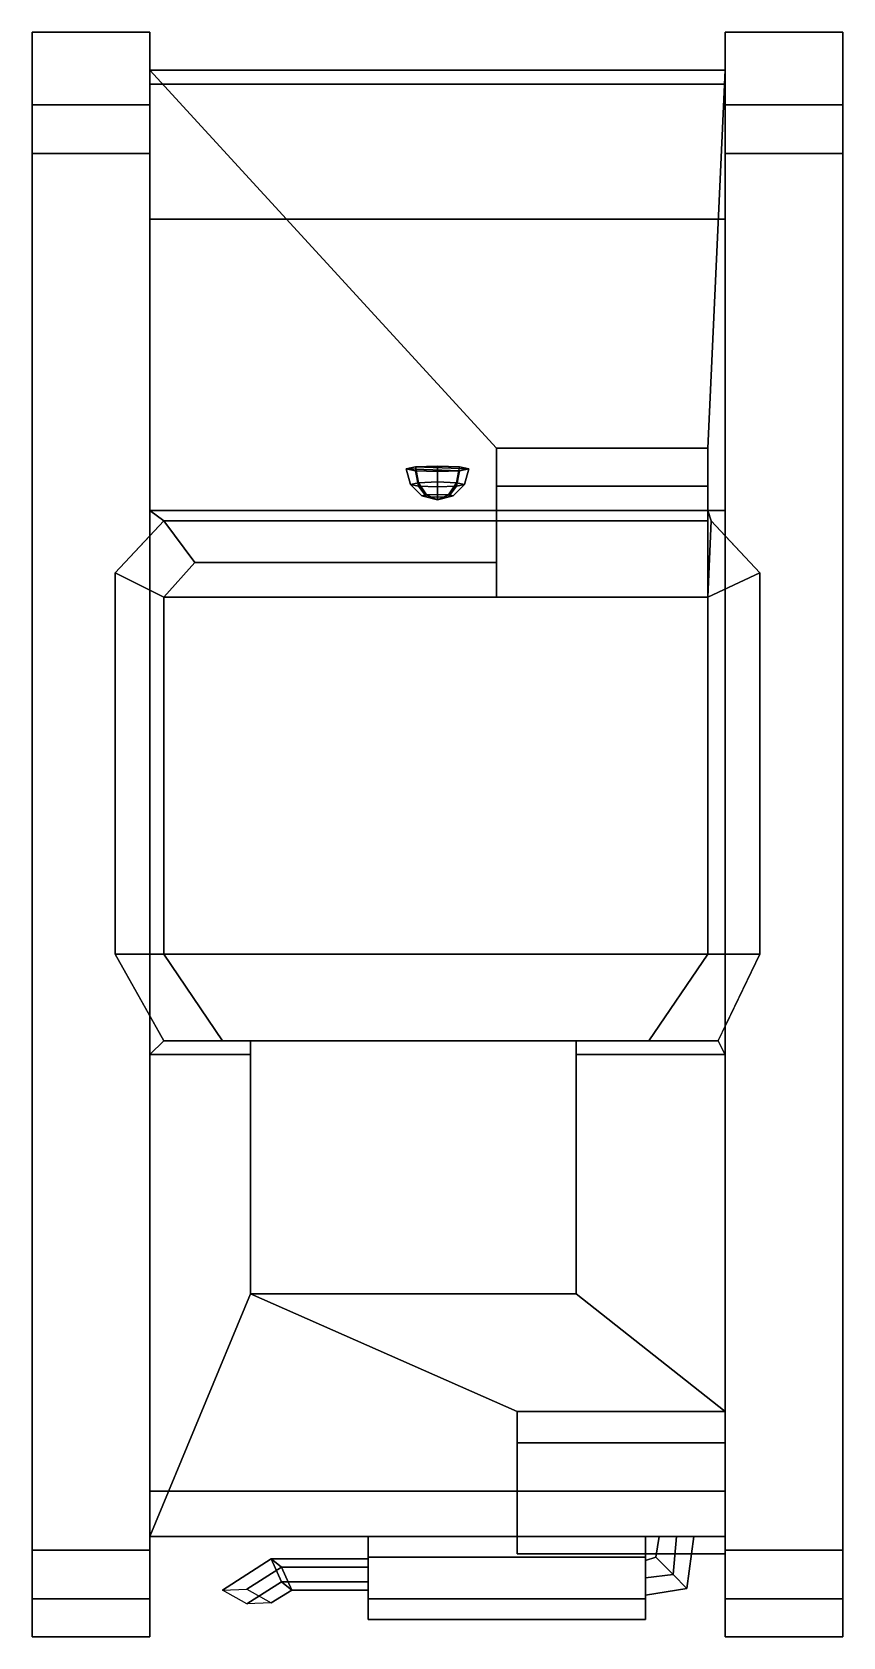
# Model space of a CAD drawing. Extents: x -1.17 to 1.17, y -2.41 to 2.22.
import ezdxf

# ---------------------------------------------------------------- set-up
doc = ezdxf.new("R2010")
doc.units = 0
doc.layers.get('0').update_dxf_attribs({"linetype": 'CONTINUOUS'})
doc.layers.add('LIGHT', color=2, linetype='CONTINUOUS')
doc.layers.add('MUDGUARD', color=5, linetype='CONTINUOUS')

msp = doc.modelspace()

# ---------------------------------------------------------------- linework, layer by layer
for points in [[(-0.83, 2.07, 0.76), (-0.83, 0.84, 0.76), (-0.83, 0.84, 1.14), (-0.83, 2.11, 0.88)], [(0.83, 2.11, 0.88), (0.83, 2.07, 0.76), (-0.83, 2.07, 0.76), (-0.83, 2.11, 0.88)], [(-0.83, 2.11, 0.88), (0.17, 1.02, 1.1031), (0.78, 1.02, 1.1031), (0.83, 2.11, 0.88)], [(-0.83, 0.84, 1.14), (0.17, 0.84, 1.14), (0.17, 1.02, 1.1031), (-0.83, 2.11, 0.88)], [(0.78, 0.84, 1.14), (0.83, 0.84, 1.14), (0.83, 2.11, 0.88), (0.78, 1.02, 1.1031)], [(0.83, 0.84, 1.14), (0.83, 0.84, 0.76), (0.83, 2.07, 0.76), (0.83, 2.11, 0.88)], [(0.83, 2.07, 0.76), (0.83, 1.68, 0.38), (-0.83, 1.68, 0.38), (-0.83, 2.07, 0.76)], [(-0.83, 1.68, 0.38), (-0.83, -1.99, 0.38), (-0.83, -2.12, 0.76), (-0.83, 2.07, 0.76)], [(0.83, -2.12, 0.76), (0.83, -1.99, 0.38), (0.83, 1.68, 0.38), (0.83, 2.07, 0.76)], [(0.83, 1.68, 0.38), (0.83, -1.99, 0.38), (-0.83, -1.99, 0.38), (-0.83, 1.68, 0.38)], [(0.17, 0.91, 1.14), (0.17, 1.02, 1.1031), (0.17, 0.84, 1.14)], [(0.78, 0.91, 1.14), (0.78, 1.02, 1.1031), (0.17, 1.02, 1.1031), (0.17, 0.91, 1.14)], [(0.78, 0.84, 1.14), (0.78, 0.84, 1.14), (0.78, 1.02, 1.1031), (0.78, 0.91, 1.14)], [(0.17, 0.84, 1.14), (0.78, 0.84, 1.14), (0.78, 0.91, 1.14), (0.17, 0.91, 1.14)], [(-0.83, 0.84, 0.76), (-0.83, -0.73, 0.76), (-0.83, -0.73, 1.14), (-0.83, 0.84, 1.14)], [(-0.83, 0.84, 1.14), (-0.79, 0.81, 1.14), (0.17, 0.81, 1.14), (0.17, 0.84, 1.14)], [(-0.83, 0.7671, 1.14), (-0.83, 0.7671, 1.14), (-0.79, 0.81, 1.14), (-0.83, 0.84, 1.14)], [(0.17, 0.81, 1.49), (0.17, 0.84, 1.14), (0.17, 0.81, 1.14), (0.17, 0.69, 1.49)], [(0.78, 0.81, 1.49), (0.78, 0.84, 1.14), (0.17, 0.84, 1.14), (0.17, 0.81, 1.49)], [(0.78, 0.59, 1.49), (0.79, 0.81, 1.14), (0.78, 0.84, 1.14), (0.78, 0.81, 1.49)], [(0.79, 0.81, 1.14), (0.83, 0.7671, 1.14), (0.83, 0.84, 1.14), (0.78, 0.84, 1.14)], [(0.83, -0.73, 1.14), (0.83, -0.73, 0.76), (0.83, 0.84, 0.76), (0.83, 0.84, 1.14)], [(-0.93, 0.66, 1.14), (-0.79, 0.59, 1.49), (-0.7, 0.69, 1.49), (-0.79, 0.81, 1.14)], [(-0.79, 0.81, 1.14), (-0.7, 0.69, 1.49), (0.17, 0.69, 1.49), (0.17, 0.81, 1.14)], [(0.17, 0.59, 1.49), (0.78, 0.59, 1.49), (0.78, 0.81, 1.49), (0.17, 0.81, 1.49)], [(0.78, 0.59, 1.49), (0.78, 0.59, 1.49), (0.93, 0.66, 1.14), (0.79, 0.81, 1.14)], [(-0.83, 0.7671, 1.14), (-0.83, -0.6186, 1.14), (-0.93, -0.44, 1.14), (-0.93, 0.66, 1.14)], [(0.93, 0.66, 1.14), (0.93, -0.44, 1.14), (0.83, -0.6483, 1.14), (0.83, 0.7671, 1.14)], [(-0.93, -0.44, 1.14), (-0.79, -0.44, 1.49), (-0.79, 0.59, 1.49), (-0.93, 0.66, 1.14)], [(-0.7, 0.69, 1.49), (-0.79, 0.59, 1.49), (0.17, 0.59, 1.49), (0.17, 0.69, 1.49)], [(0.78, 0.59, 1.49), (0.78, -0.44, 1.49), (0.93, -0.44, 1.14), (0.93, 0.66, 1.14)], [(-0.79, 0.59, 1.49), (-0.79, -0.44, 1.49), (0.78, -0.44, 1.49), (0.78, 0.59, 1.49)], [(-0.79, -0.69, 1.14), (-0.62, -0.69, 1.49), (-0.79, -0.44, 1.49), (-0.93, -0.44, 1.14)], [(-0.79, -0.44, 1.49), (-0.62, -0.69, 1.49), (0.61, -0.69, 1.49), (0.78, -0.44, 1.49)], [(0.78, -0.44, 1.49), (0.61, -0.69, 1.49), (0.81, -0.69, 1.14), (0.93, -0.44, 1.14)], [(-0.83, -0.73, 1.14), (-0.83, -0.73, 1.14), (-0.79, -0.69, 1.14), (-0.83, -0.6186, 1.14)], [(-0.79, -0.69, 1.14), (-0.83, -0.73, 1.14), (-0.54, -0.73, 1.14), (-0.54, -0.69, 1.14)], [(-0.54, -0.69, 1.14), (-0.54, -0.69, 1.34), (-0.62, -0.69, 1.49), (-0.79, -0.69, 1.14)], [(0.4, -0.69, 1.34), (0.61, -0.69, 1.49), (-0.62, -0.69, 1.49), (-0.54, -0.69, 1.34)], [(-0.54, -0.73, 1.14), (-0.54, -1.42, 1.0159), (-0.54, -1.42, 1.22), (-0.54, -0.69, 1.34)], [(-0.54, -0.69, 1.34), (-0.54, -1.42, 1.22), (0.4, -1.42, 1.22), (0.4, -0.69, 1.34)], [(0.4, -1.42, 1.22), (0.4, -1.42, 1.0159), (0.4, -0.73, 1.14), (0.4, -0.69, 1.34)], [(0.4, -0.69, 1.14), (0.4, -0.73, 1.14), (0.83, -0.73, 1.14), (0.81, -0.69, 1.14)], [(0.4, -0.69, 1.34), (0.4, -0.69, 1.34), (0.4, -0.73, 1.14), (0.4, -0.69, 1.14)], [(0.4, -0.69, 1.14), (0.81, -0.69, 1.14), (0.61, -0.69, 1.49), (0.4, -0.69, 1.34)], [(-0.83, -0.73, 0.76), (-0.83, -2.12, 0.76), (-0.83, -2.12, 0.89), (-0.83, -0.73, 1.14)], [(-0.83, -0.73, 1.14), (-0.83, -2.12, 0.89), (-0.54, -1.42, 1.0159), (-0.54, -0.73, 1.14)], [(0.4, -0.73, 1.14), (0.4, -1.42, 1.0159), (0.83, -1.76, 0.9547), (0.83, -0.73, 1.14)], [(0.83, -2.12, 0.89), (0.83, -2.12, 0.76), (0.83, -0.73, 0.76), (0.83, -0.73, 1.14)], [(-0.83, -2.12, 0.89), (0.23, -2.12, 0.89), (0.23, -1.76, 0.9547), (-0.54, -1.42, 1.0159)], [(-0.54, -1.42, 1.0159), (0.23, -1.76, 0.9547), (0.83, -1.76, 0.9547), (0.4, -1.42, 1.0159)], [(-0.54, -1.42, 1.22), (-0.54, -1.42, 1.0159), (0.4, -1.42, 1.0159), (0.4, -1.42, 1.22)], [(0.83, -1.85, 1.14), (0.83, -1.76, 0.9547), (0.23, -1.76, 0.9547), (0.23, -1.85, 1.14)], [(0.23, -1.76, 0.9547), (0.23, -2.12, 0.89), (0.23, -2.17, 1.19), (0.23, -1.85, 1.14)], [(0.83, -2.17, 1.19), (0.83, -2.12, 0.89), (0.83, -1.76, 0.9547), (0.83, -1.85, 1.14)], [(0.23, -1.85, 1.14), (0.23, -2.17, 1.19), (0.83, -2.17, 1.19), (0.83, -1.85, 1.14)], [(-0.83, -2.12, 0.76), (-0.83, -1.99, 0.38), (0.83, -1.99, 0.38), (0.83, -2.12, 0.76)], [(-0.83, -2.12, 0.89), (-0.83, -2.12, 0.76), (0.83, -2.12, 0.76), (0.83, -2.12, 0.89)], [(0.6, -2.18, 0.9939), (0.6, -2.12, 0.89), (-0.2, -2.12, 0.89), (-0.2, -2.18, 0.9939)], [(0.6, -2.12, 0.89), (0.6, -2.18, 0.7861), (-0.2, -2.18, 0.7861), (-0.2, -2.12, 0.89)], [(-0.2, -2.3, 0.9939), (-0.2, -2.18, 0.9939), (-0.2, -2.12, 0.89), (-0.2, -2.36, 0.89)], [(-0.2, -2.36, 0.89), (-0.2, -2.12, 0.89), (-0.2, -2.18, 0.7861), (-0.2, -2.3, 0.7861)], [(0.23, -2.17, 1.19), (0.23, -2.12, 0.89), (0.83, -2.12, 0.89), (0.83, -2.17, 1.19)], [(0.6, -2.36, 0.89), (0.6, -2.12, 0.89), (0.6, -2.18, 0.9939), (0.6, -2.3, 0.9939)], [(0.6, -2.3, 0.7861), (0.6, -2.18, 0.7861), (0.6, -2.12, 0.89), (0.6, -2.36, 0.89)], [(0.69, -2.12, 0.94), (0.64, -2.12, 0.89), (0.63, -2.18, 0.89), (0.68, -2.23, 0.94)], [(0.64, -2.12, 0.89), (0.69, -2.12, 0.84), (0.68, -2.23, 0.84), (0.63, -2.18, 0.89)], [(0.74, -2.12, 0.89), (0.69, -2.12, 0.94), (0.68, -2.23, 0.94), (0.72, -2.27, 0.89)], [(0.69, -2.12, 0.84), (0.74, -2.12, 0.89), (0.72, -2.27, 0.89), (0.68, -2.23, 0.84)], [(-0.45, -2.2089, 0.9353), (-0.48, -2.1847, 0.8689), (-0.62, -2.2753, 0.9111), (-0.55, -2.2723, 0.9649)], [(-0.48, -2.1847, 0.8689), (-0.45, -2.2511, 0.8447), (-0.55, -2.3146, 0.8743), (-0.62, -2.2753, 0.9111)], [(-0.42, -2.2753, 0.9111), (-0.45, -2.2089, 0.9353), (-0.55, -2.2723, 0.9649), (-0.48, -2.3116, 0.928)], [(-0.2, -2.2089, 0.9353), (-0.2, -2.1847, 0.8689), (-0.48, -2.1847, 0.8689), (-0.45, -2.2089, 0.9353)], [(-0.2, -2.1847, 0.8689), (-0.2, -2.2511, 0.8447), (-0.45, -2.2511, 0.8447), (-0.48, -2.1847, 0.8689)], [(-0.2, -2.2753, 0.9111), (-0.2, -2.2089, 0.9353), (-0.45, -2.2089, 0.9353), (-0.42, -2.2753, 0.9111)], [(0.6, -2.3, 0.9939), (0.6, -2.18, 0.9939), (-0.2, -2.18, 0.9939), (-0.2, -2.3, 0.9939)], [(0.6, -2.18, 0.7861), (0.6, -2.3, 0.7861), (-0.2, -2.3, 0.7861), (-0.2, -2.18, 0.7861)], [(0.68, -2.23, 0.94), (0.63, -2.18, 0.89), (0.6, -2.19, 0.89), (0.6, -2.24, 0.94)], [(0.63, -2.18, 0.89), (0.68, -2.23, 0.84), (0.6, -2.24, 0.84), (0.6, -2.19, 0.89)], [(-0.45, -2.2511, 0.8447), (-0.42, -2.2753, 0.9111), (-0.48, -2.3116, 0.928), (-0.55, -2.3146, 0.8743)], [(-0.2, -2.2511, 0.8447), (-0.2, -2.2753, 0.9111), (-0.42, -2.2753, 0.9111), (-0.45, -2.2511, 0.8447)], [(0.72, -2.27, 0.89), (0.68, -2.23, 0.94), (0.6, -2.24, 0.94), (0.6, -2.29, 0.89)], [(0.68, -2.23, 0.84), (0.72, -2.27, 0.89), (0.6, -2.29, 0.89), (0.6, -2.24, 0.84)], [(-0.55, -2.2723, 0.9649), (-0.48, -2.3116, 0.928), (-0.55, -2.3146, 0.8743), (-0.62, -2.2753, 0.9111)], [(0.6, -2.36, 0.89), (0.6, -2.3, 0.9939), (-0.2, -2.3, 0.9939), (-0.2, -2.36, 0.89)], [(0.6, -2.3, 0.7861), (0.6, -2.36, 0.89), (-0.2, -2.36, 0.89), (-0.2, -2.3, 0.7861)]]:
    msp.add_3dface(points)
at = {"layer": 'LIGHT'}
for points in [[(-0.0779, 0.9152, 1.2061), (-0.09, 0.96, 1.21), (-0.0636, 0.9655, 1.1466), (-0.0551, 0.92, 1.1512)], [(-0.0636, 0.9655, 1.1466), (-0.09, 0.96, 1.21), (0.0636, 0.9545, 1.2734), (0.09, 0.96, 1.21)], [(-0.0551, 0.9104, 1.261), (-0.0636, 0.9545, 1.2734), (-0.09, 0.96, 1.21), (-0.0779, 0.9152, 1.2061)], [(-0.09, 0.96, 1.21), (-0.0636, 0.9545, 1.2734), (0, 0.9522, 1.2997), (0.0636, 0.9545, 1.2734)], [(-0.0551, 0.92, 1.1512), (-0.0636, 0.9655, 1.1466), (0, 0.9678, 1.1203), (0, 0.922, 1.1284)], [(0, 0.9678, 1.1203), (-0.0636, 0.9655, 1.1466), (0.09, 0.96, 1.21), (0.0636, 0.9655, 1.1466)], [(0, 0.9084, 1.2837), (0, 0.9522, 1.2997), (-0.0636, 0.9545, 1.2734), (-0.0551, 0.9104, 1.261)], [(0, 0.922, 1.1284), (0, 0.9678, 1.1203), (0.0636, 0.9655, 1.1466), (0.0551, 0.92, 1.1512)], [(0.0551, 0.9104, 1.261), (0.0636, 0.9545, 1.2734), (0, 0.9522, 1.2997), (0, 0.9084, 1.2837)], [(0.0551, 0.92, 1.1512), (0.0636, 0.9655, 1.1466), (0.09, 0.96, 1.21), (0.0779, 0.9152, 1.2061)], [(0.0779, 0.9152, 1.2061), (0.09, 0.96, 1.21), (0.0636, 0.9545, 1.2734), (0.0551, 0.9104, 1.261)], [(-0.045, 0.8824, 1.2032), (-0.0779, 0.9152, 1.2061), (-0.0551, 0.92, 1.1512), (-0.0318, 0.8851, 1.1715)], [(-0.0318, 0.8796, 1.2349), (-0.0551, 0.9104, 1.261), (-0.0779, 0.9152, 1.2061), (-0.045, 0.8824, 1.2032)], [(-0.0318, 0.8851, 1.1715), (-0.0551, 0.92, 1.1512), (0, 0.922, 1.1284), (0, 0.8863, 1.1584)], [(0, 0.8784, 1.248), (0, 0.9084, 1.2837), (-0.0551, 0.9104, 1.261), (-0.0318, 0.8796, 1.2349)], [(0, 0.8703, 1.2022), (-0.045, 0.8824, 1.2032), (-0.0318, 0.8851, 1.1715), (0, 0.8703, 1.2022)], [(0, 0.8703, 1.2022), (-0.0318, 0.8796, 1.2349), (-0.045, 0.8824, 1.2032), (0, 0.8703, 1.2022)], [(0, 0.8703, 1.2022), (-0.0318, 0.8851, 1.1715), (0, 0.8863, 1.1584), (0, 0.8703, 1.2022)], [(0, 0.8863, 1.1584), (0, 0.922, 1.1284), (0.0551, 0.92, 1.1512), (0.0318, 0.8851, 1.1715)], [(0.0318, 0.8796, 1.2349), (0.0551, 0.9104, 1.261), (0, 0.9084, 1.2837), (0, 0.8784, 1.248)], [(0, 0.8703, 1.2022), (0, 0.8863, 1.1584), (0.0318, 0.8851, 1.1715), (0, 0.8703, 1.2022)], [(0, 0.8703, 1.2022), (0.0318, 0.8851, 1.1715), (0.045, 0.8824, 1.2032), (0, 0.8703, 1.2022)], [(0, 0.8703, 1.2022), (0.045, 0.8824, 1.2032), (0.0318, 0.8796, 1.2349), (0, 0.8703, 1.2022)], [(0.0318, 0.8851, 1.1715), (0.0551, 0.92, 1.1512), (0.0779, 0.9152, 1.2061), (0.045, 0.8824, 1.2032)], [(0.045, 0.8824, 1.2032), (0.0779, 0.9152, 1.2061), (0.0551, 0.9104, 1.261), (0.0318, 0.8796, 1.2349)], [(0, 0.8703, 1.2022), (0, 0.8784, 1.248), (-0.0318, 0.8796, 1.2349), (0, 0.8703, 1.2022)], [(0, 0.8703, 1.2022), (0.0318, 0.8796, 1.2349), (0, 0.8784, 1.248), (0, 0.8703, 1.2022)]]:
    msp.add_3dface(points, dxfattribs=at)
at = {"layer": 'MUDGUARD'}
for points in [[(-0.83, 2.22, 1.04), (-0.83, 2.01, 1.2), (-1.17, 2.01, 1.2), (-1.17, 2.22, 1.04)], [(-1.17, 2.22, 1.04), (-1.17, 2.01, 1.2), (-0.83, 2.01, 1.2), (-0.83, 2.22, 1.04)], [(-0.83, 2.22, 1.04), (-0.83, 2.01, 1.2), (-0.83, 0.8728, 1.1333), (-0.83, 2.11, 0.88)], [(-0.83, 2.11, 0.88), (-0.83, 0.8728, 1.1333), (-0.83, 2.01, 1.2), (-0.83, 2.22, 1.04)], [(0.83, 2.22, 1.04), (0.83, 2.01, 1.2), (1.17, 2.01, 1.2), (1.17, 2.22, 1.04)], [(1.17, 2.22, 1.04), (1.17, 2.01, 1.2), (0.83, 2.01, 1.2), (0.83, 2.22, 1.04)], [(0.83, 2.22, 1.04), (0.83, 2.01, 1.2), (0.83, 0.8728, 1.1333), (0.83, 2.11, 0.88)], [(0.83, 2.11, 0.88), (0.83, 0.8728, 1.1333), (0.83, 2.01, 1.2), (0.83, 2.22, 1.04)], [(-0.83, 2.01, 1.2), (-0.83, 1.87, 1.21), (-1.17, 1.87, 1.21), (-1.17, 2.01, 1.2)], [(-1.17, 2.01, 1.2), (-1.17, 1.87, 1.21), (-0.83, 1.87, 1.21), (-0.83, 2.01, 1.2)], [(-0.83, 2.01, 1.2), (-0.83, 0.8728, 1.1333), (-0.83, 1.87, 1.21), (-0.83, 2.01, 1.2)], [(-0.83, 2.01, 1.2), (-0.83, 1.87, 1.21), (-0.83, 0.8728, 1.1333), (-0.83, 2.01, 1.2)], [(0.83, 2.01, 1.2), (0.83, 1.87, 1.21), (1.17, 1.87, 1.21), (1.17, 2.01, 1.2)], [(1.17, 2.01, 1.2), (1.17, 1.87, 1.21), (0.83, 1.87, 1.21), (0.83, 2.01, 1.2)], [(0.83, 2.01, 1.2), (0.83, 0.8728, 1.1333), (0.83, 1.87, 1.21), (0.83, 2.01, 1.2)], [(0.83, 2.01, 1.2), (0.83, 1.87, 1.21), (0.83, 0.8728, 1.1333), (0.83, 2.01, 1.2)], [(-1.17, 1.87, 1.21), (-1.17, -2.16, 0.9), (-0.83, -2.16, 0.9), (-0.83, 1.87, 1.21)], [(-0.83, 1.87, 1.21), (-0.83, -2.16, 0.9), (-1.17, -2.16, 0.9), (-1.17, 1.87, 1.21)], [(1.17, 1.87, 1.21), (1.17, -2.16, 0.9), (0.83, -2.16, 0.9), (0.83, 1.87, 1.21)], [(0.83, 1.87, 1.21), (0.83, -2.16, 0.9), (1.17, -2.16, 0.9), (1.17, 1.87, 1.21)], [(-0.83, -1.993, 0.9128), (-0.83, -2.12, 0.89), (-0.83, -2.3, 0.87), (-0.83, -2.16, 0.9)], [(-0.83, -2.16, 0.9), (-0.83, -2.3, 0.87), (-0.83, -2.12, 0.89), (-0.83, -1.993, 0.9128)], [(-0.83, -2.12, 0.89), (-0.83, -2.12, 0.76), (-0.83, -2.41, 0.78), (-0.83, -2.3, 0.87)], [(-0.83, -2.3, 0.87), (-0.83, -2.41, 0.78), (-0.83, -2.12, 0.76), (-0.83, -2.12, 0.89)], [(0.83, -2.12, 0.89), (0.83, -2.12, 0.76), (0.83, -2.41, 0.78), (0.83, -2.3, 0.87)], [(0.83, -2.3, 0.87), (0.83, -2.41, 0.78), (0.83, -2.12, 0.76), (0.83, -2.12, 0.89)], [(0.83, -2.16, 0.9), (0.83, -2.3, 0.87), (0.83, -2.12, 0.89), (0.83, -2.1222, 0.9029)], [(0.83, -2.1222, 0.9029), (0.83, -2.12, 0.89), (0.83, -2.3, 0.87), (0.83, -2.16, 0.9)], [(-1.17, -2.16, 0.9), (-1.17, -2.3, 0.87), (-0.83, -2.3, 0.87), (-0.83, -2.16, 0.9)], [(-0.83, -2.16, 0.9), (-0.83, -2.3, 0.87), (-1.17, -2.3, 0.87), (-1.17, -2.16, 0.9)], [(1.17, -2.16, 0.9), (1.17, -2.3, 0.87), (0.83, -2.3, 0.87), (0.83, -2.16, 0.9)], [(0.83, -2.16, 0.9), (0.83, -2.3, 0.87), (1.17, -2.3, 0.87), (1.17, -2.16, 0.9)], [(-1.17, -2.3, 0.87), (-1.17, -2.41, 0.78), (-0.83, -2.41, 0.78), (-0.83, -2.3, 0.87)], [(-0.83, -2.3, 0.87), (-0.83, -2.41, 0.78), (-1.17, -2.41, 0.78), (-1.17, -2.3, 0.87)], [(1.17, -2.3, 0.87), (1.17, -2.41, 0.78), (0.83, -2.41, 0.78), (0.83, -2.3, 0.87)], [(0.83, -2.3, 0.87), (0.83, -2.41, 0.78), (1.17, -2.41, 0.78), (1.17, -2.3, 0.87)]]:
    msp.add_3dface(points, dxfattribs=at)

doc.saveas('drawing.dxf')
